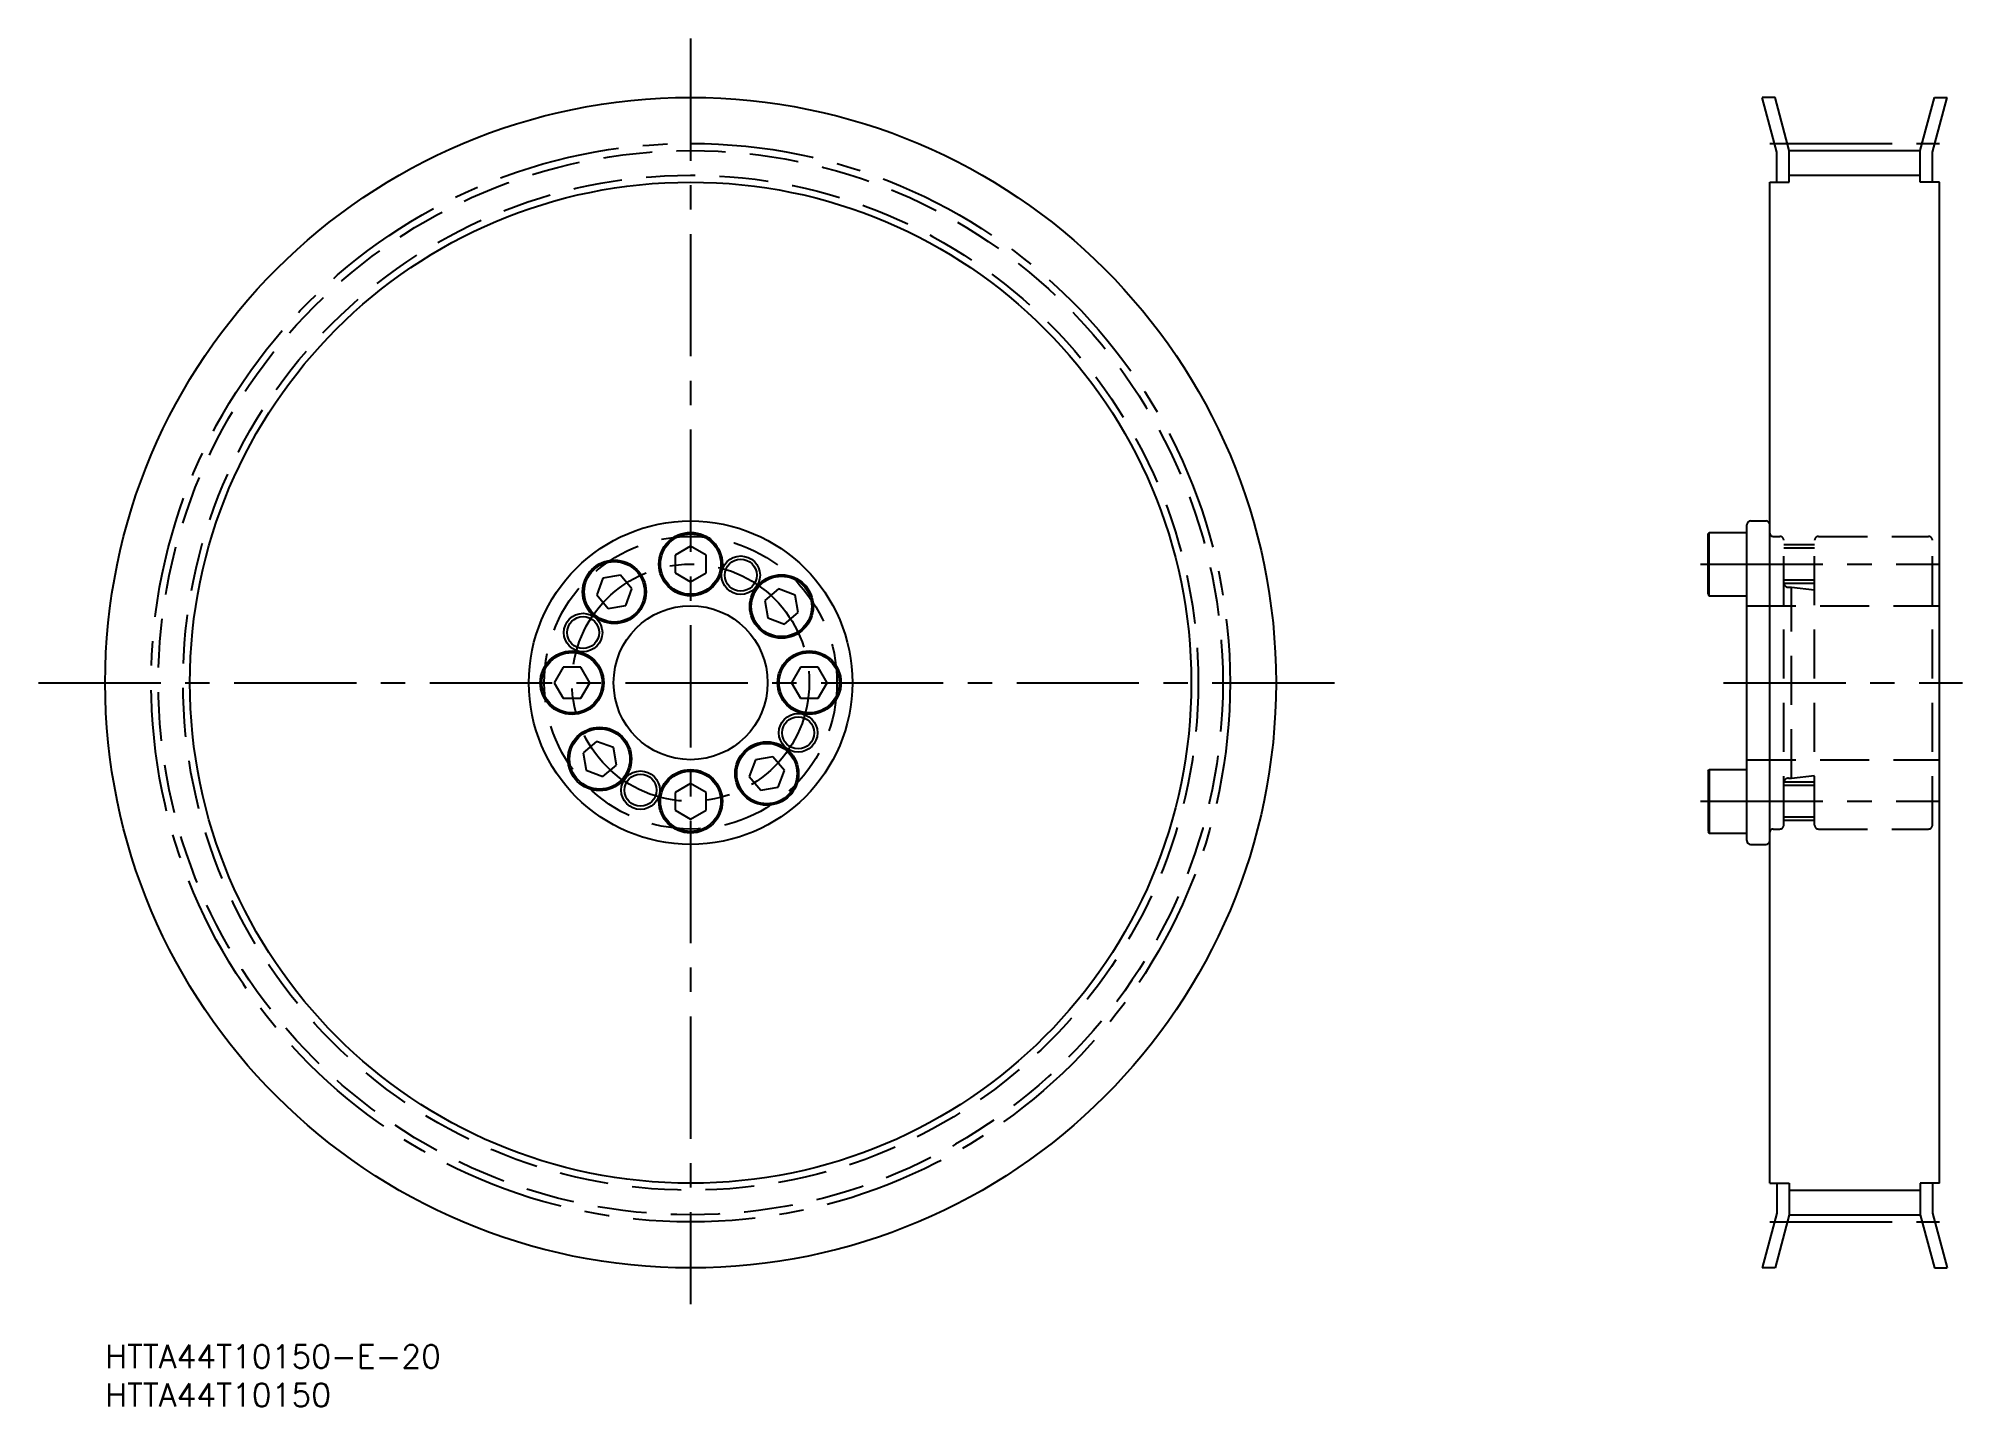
# Model space of a CAD drawing. Extents: x -9 to 241, y -8 to 170.
import ezdxf

# ---------------------------------------------------------------- set-up
doc = ezdxf.new("R2010")
doc.units = 0
doc.header["$LTSCALE"] = 0.5
doc.linetypes.add('CENTER', pattern=[50.8, 31.75, -6.35, 6.35, -6.35])
doc.linetypes.add('DASHED', pattern=[19.05, 12.7, -6.35])
for name, color, linetype in [('MSM_CENTER', 1, 'CENTER'), ('MSM_CONTINUOUS', 7, 'CONTINUOUS'), ('MSM_DASHED', 4, 'DASHED'), ('MSM_NARROW', 5, 'CONTINUOUS'), ('MSM_PART_NUMBER', 7, 'CONTINUOUS')]:
    doc.layers.add(name, color=color, linetype=linetype)
doc.styles.get("Standard").update_dxf_attribs({"font": 'txt.shx', "height": 3, "bigfont": 'bigfont.shx'})

# ---------------------------------------------------------------- blocks, each defined once
blk = doc.blocks.new('*U2')
at = {"layer": 'MSM_PART_NUMBER'}
blk.add_text('HTTA44T10150-E-20', height=3, dxfattribs=at).set_placement((0, -3))
blk = doc.blocks.new('*U3')
at = {"layer": 'MSM_PART_NUMBER'}
blk.add_text('HTTA44T10150', height=3, dxfattribs=at).set_placement((0, -8))

msp = doc.modelspace()

# ---------------------------------------------------------------- linework, layer by layer
at = {"layer": 'MSM_CENTER'}
for p, q in [((76, 169.66), (76, 5.3)), ((216.12, 156.03), (238.12, 156.03)), ((207.12, 101.4), (238.22, 101.4)), ((-8.67, 86), (160.93, 86)), ((210.09, 86), (241.12, 86)), ((207.12, 70.6), (238.22, 70.6)), ((216.12, 15.97), (238.12, 15.97))]:
    msp.add_line(p, q, dxfattribs=at)
for radius in [70.03, 15.4]:
    msp.add_circle((76, 86), radius, dxfattribs=at)
at = {"layer": 'MSM_CONTINUOUS'}
for p, q in [((217.02, 154.89), (215.12, 162)), ((216.78, 162), (215.12, 162)), ((218.62, 155.1), (216.78, 162)), ((235.62, 155.1), (237.47, 162)), ((237.22, 154.89), (239.13, 162)), ((237.47, 162), (239.13, 162)), ((217.02, 151), (217.02, 154.89)), ((218.62, 151), (218.62, 155.1)), ((218.62, 155.1), (235.62, 155.1)), ((235.62, 151), (235.62, 155.1)), ((237.22, 151), (237.22, 154.89)), ((216.12, 21), (216.12, 151)), ((216.12, 151), (218.62, 151)), ((238.12, 151), (235.62, 151)), ((238.12, 21), (238.12, 151)), ((208.12, 105.32), (208.24, 105.52)), ((208.12, 97.48), (208.12, 105.32)), ((208.24, 105.52), (213.12, 105.52)), ((208.24, 97.27), (208.24, 105.52)), ((213.12, 65.5), (213.12, 106.5)), ((213.62, 107), (215.62, 107)), ((216.12, 86), (216.12, 106.5)), ((76, 103.71), (74, 102.55)), ((74, 102.55), (74, 100.25)), ((78, 102.55), (76, 103.71)), ((77, 103.13), (77, 103.13)), ((77.5, 102.84), (77.5, 102.84)), ((78, 100.25), (78, 102.55)), ((66.89, 99.97), (64.62, 99.57)), ((68.38, 98.2), (66.89, 99.97)), ((74, 100.25), (76, 99.09)), ((76, 99.09), (78, 100.25)), ((64.62, 99.57), (63.83, 97.4)), ((67.59, 96.03), (68.38, 98.2)), ((87.4, 98.17), (85.63, 96.69)), ((89.57, 97.38), (87.4, 98.17)), ((208.12, 97.48), (208.24, 97.27)), ((63.83, 97.4), (65.31, 95.63)), ((65.31, 95.63), (67.59, 96.03)), ((85.63, 96.69), (86.03, 94.41)), ((88.2, 93.62), (89.97, 95.11)), ((89.97, 95.11), (89.57, 97.38)), ((208.24, 97.27), (213.12, 97.27)), ((86.03, 94.41), (88.2, 93.62)), ((59.45, 88), (58.29, 86)), ((61.75, 88), (59.45, 88)), ((62.91, 86), (61.75, 88)), ((90.25, 88), (89.09, 86)), ((92.55, 88), (90.25, 88)), ((93.71, 86), (92.55, 88)), ((58.29, 86), (59.45, 84)), ((61.75, 84), (62.91, 86)), ((89.09, 86), (90.25, 84)), ((92.55, 84), (93.71, 86)), ((59.45, 84), (61.75, 84)), ((90.25, 84), (92.55, 84)), ((63.8, 78.38), (62.03, 76.89)), ((65.97, 77.59), (63.8, 78.38)), ((66.37, 75.31), (65.97, 77.59)), ((62.03, 76.89), (62.43, 74.62)), ((64.6, 73.83), (66.37, 75.31)), ((84.41, 75.97), (83.62, 73.8)), ((86.69, 76.37), (84.41, 75.97)), ((88.17, 74.6), (86.69, 76.37)), ((62.43, 74.62), (64.6, 73.83)), ((76, 72.91), (74, 71.75)), ((78, 71.75), (76, 72.91)), ((83.62, 73.8), (85.11, 72.03)), ((87.38, 72.43), (88.17, 74.6)), ((208.12, 74.52), (208.24, 74.72)), ((208.12, 74.52), (208.12, 66.68)), ((208.24, 74.72), (213.12, 74.72)), ((208.24, 74.72), (208.24, 66.47)), ((74, 71.75), (74, 69.45)), ((78, 69.45), (78, 71.75)), ((85.11, 72.03), (87.38, 72.43)), ((74, 69.45), (76, 68.29)), ((76, 68.29), (78, 69.45)), ((208.12, 66.68), (208.24, 66.47)), ((208.24, 66.47), (213.12, 66.47)), ((213.62, 65), (215.62, 65)), ((216.12, 21), (218.62, 21)), ((217.02, 21), (217.02, 17.11)), ((218.62, 21), (218.62, 16.9)), ((235.62, 21), (235.62, 16.9)), ((238.12, 21), (235.62, 21)), ((237.22, 21), (237.22, 17.11)), ((217.02, 17.11), (215.12, 10)), ((218.62, 16.9), (216.78, 10)), ((218.62, 16.9), (235.62, 16.9)), ((235.62, 16.9), (237.47, 10)), ((237.22, 17.11), (239.13, 10)), ((216.78, 10), (215.12, 10)), ((237.47, 10), (239.13, 10))]:
    msp.add_line(p, q, dxfattribs=at)
for centre, radius in [((76, 86), 76), ((76, 86), 65), ((76, 86), 21), ((76, 101.4), 4.12), ((76, 101.4), 3.92), ((66.1, 97.8), 4.12), ((66.1, 97.8), 3.92), ((82.51, 99.96), 2.07), ((87.8, 95.9), 4.12), ((87.8, 95.9), 3.92), ((76, 86), 10), ((62.04, 92.51), 2.07), ((60.6, 86), 4.12), ((91.4, 86), 4.12), ((60.6, 86), 3.92), ((91.4, 86), 3.92), ((64.2, 76.1), 4.12), ((64.2, 76.1), 3.92), ((89.96, 79.49), 2.07), ((85.9, 74.2), 4.12), ((85.9, 74.2), 3.92), ((69.49, 72.04), 2.07), ((76, 70.6), 4.12), ((76, 70.6), 3.92)]:
    msp.add_circle(centre, radius, dxfattribs=at)
for centre, start, end in [((213.62, 106.5), 90, 180), ((215.62, 106.5), 0, 90), ((213.62, 65.5), 180, 270), ((215.62, 65.5), 270, 0)]:
    msp.add_arc(centre, 0.5, start, end, dxfattribs=at)
at = {"layer": 'MSM_DASHED'}
for p, q in [((216.53, 105), (217.42, 105)), ((222.42, 105), (236.72, 105)), ((217.92, 67.5), (217.92, 104.5)), ((221.92, 103.9), (217.92, 103.9)), ((221.92, 103.47), (217.92, 103.47)), ((221.92, 67.5), (221.92, 104.5)), ((237.22, 67.5), (237.22, 104.5)), ((221.92, 99.33), (217.92, 99.33)), ((221.92, 98.9), (217.92, 98.9)), ((218.52, 98.4), (218.92, 98.4)), ((218.92, 73.6), (218.92, 98.4)), ((218.92, 98.4), (221.92, 98.07)), ((213.12, 96), (238.12, 96)), ((213.12, 76), (238.12, 76)), ((221.92, 73.1), (217.92, 73.1)), ((221.92, 72.67), (217.92, 72.67)), ((218.52, 73.6), (218.92, 73.6)), ((218.92, 73.6), (221.92, 73.93)), ((221.92, 68.53), (217.92, 68.53)), ((221.92, 68.1), (217.92, 68.1)), ((216.53, 67), (217.42, 67)), ((222.42, 67), (236.72, 67))]:
    msp.add_line(p, q, dxfattribs=at)
for radius in [69.1, 65.9, 19]:
    msp.add_circle((76, 86), radius, dxfattribs=at)
for centre, radius, start, end in [((216.53, 105.41), 0.41, 180, 270), ((217.42, 104.5), 0.5, 0, 90), ((222.42, 104.5), 0.5, 90, 180), ((236.72, 104.5), 0.5, 0, 90), ((218.52, 99), 0.6, 180.0007, 270), ((218.52, 73), 0.6, 90, 179.9993), ((217.42, 67.5), 0.5, 270, 0), ((222.42, 67.5), 0.5, 180, 270), ((236.72, 67.5), 0.5, 270, 0), ((216.53, 66.59), 0.41, 90, 180)]:
    msp.add_arc(centre, radius, start, end, dxfattribs=at)
at = {"layer": 'MSM_NARROW'}
for p, q in [((218.62, 151.9), (235.62, 151.9)), ((218.62, 20.1), (235.62, 20.1))]:
    msp.add_line(p, q, dxfattribs=at)
for centre in [(82.51, 99.96), (62.04, 92.51), (89.96, 79.49), (69.49, 72.04)]:
    msp.add_circle(centre, 2.5, dxfattribs=at)

# ---------------------------------------------------------------- block references
at = {"layer": 'MSM_CONTINUOUS'}
for name in ['*U2', '*U3']:
    msp.add_blockref(name, (0, 0), dxfattribs=at)

doc.saveas('drawing.dxf')
